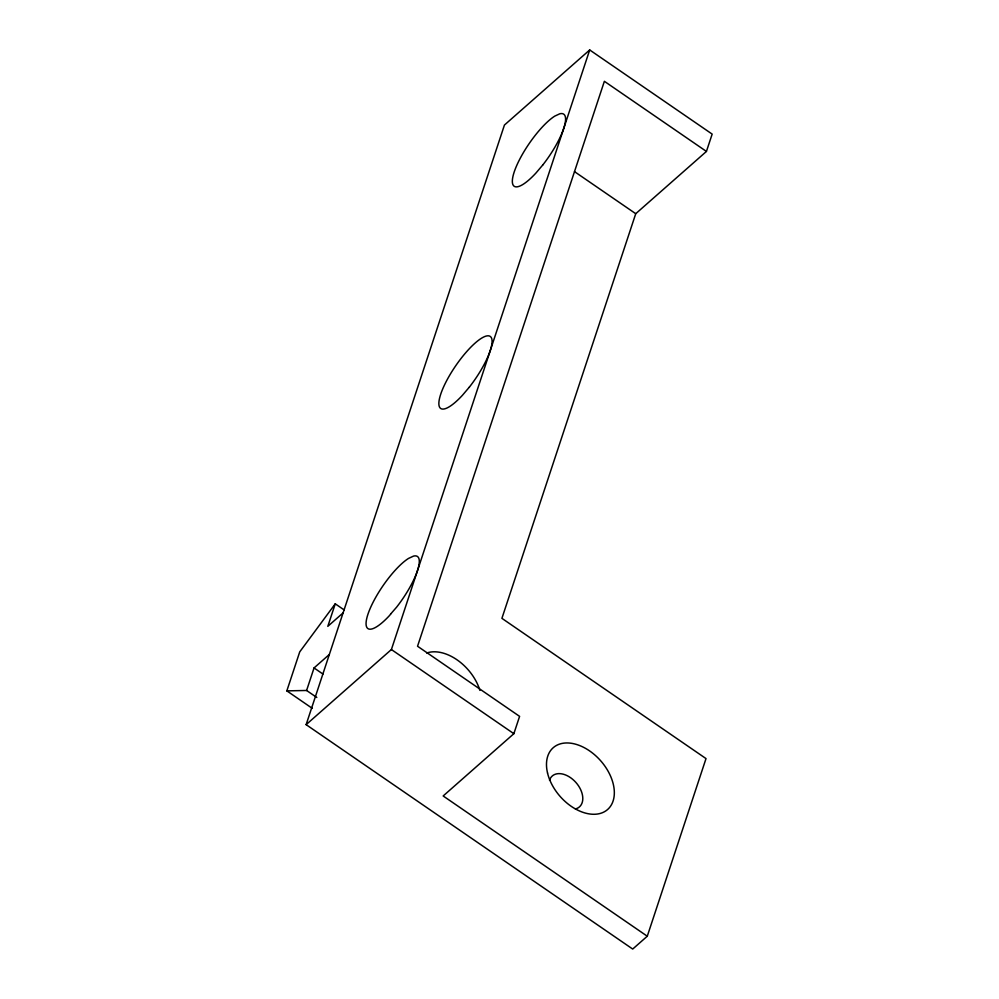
<?xml version="1.0" encoding="UTF-8"?>
<svg xmlns="http://www.w3.org/2000/svg" width="999" height="999" viewBox="0 0 999 999"><rect width="100%" height="100%" fill="white"/><g stroke="black" fill="none" stroke-linecap="round" stroke-linejoin="round"><path stroke-width="1.5" d="M312.35 708.403L286.838 690.871L299.737 651.872L335.252 603.821L344.18 609.952M286.838 690.871L306.593 690.471L314.048 667.944L329.345 654.47M335.252 603.821L327.809 626.348L343.107 612.874M306.131 724.65L504.433 125.05L589.697 49.95L712.162 134.103L706.43 151.436L635.739 213.699L501.91 618.344L706.018 758.591L647.277 936.213L632.704 949.05L306.131 724.65L391.396 649.537L589.697 49.95M647.277 936.213L443.169 795.966L513.861 733.691L519.592 716.37L417.545 646.241L604.37 81.306L706.43 151.436M574.5 171.628L635.739 213.699M391.396 649.537L513.861 733.691M314.048 667.944L322.977 674.075M306.593 690.471L316.808 697.477M549.512 780.231A20.579 13.499 48.6 0 1 575.736 782.267A20.579 13.499 48.6 0 1 575.399 808.953M426.71 653.009A41.159 26.998 48.6 0 1 479.895 690.384M390.784 613.861L389.672 615.359A43.731 11.826 -55.5 0 1 367.907 614.36A43.731 11.826 -55.5 0 1 408.491 558.441L413.486 556.118A43.731 11.826 -55.5 0 1 396.615 607.155L390.784 613.861M542.907 164.823L535.951 173.027A43.731 11.826 -55.5 0 1 514.185 172.028A43.731 11.826 -55.5 0 1 554.782 116.109L559.777 113.799A43.731 11.826 -55.5 0 1 542.907 164.823M469.405 387.063L462.45 395.267A43.731 11.826 -55.5 0 1 442.757 388.836A43.731 11.826 -55.5 0 1 487.637 335.814A43.731 11.826 -55.5 0 1 469.405 387.063M547.539 773.051A41.159 26.998 48.6 0 0 604.108 811.912A41.159 26.998 48.6 0 0 589.585 750.898A41.159 26.998 48.6 0 0 547.539 773.051"/></g></svg>
